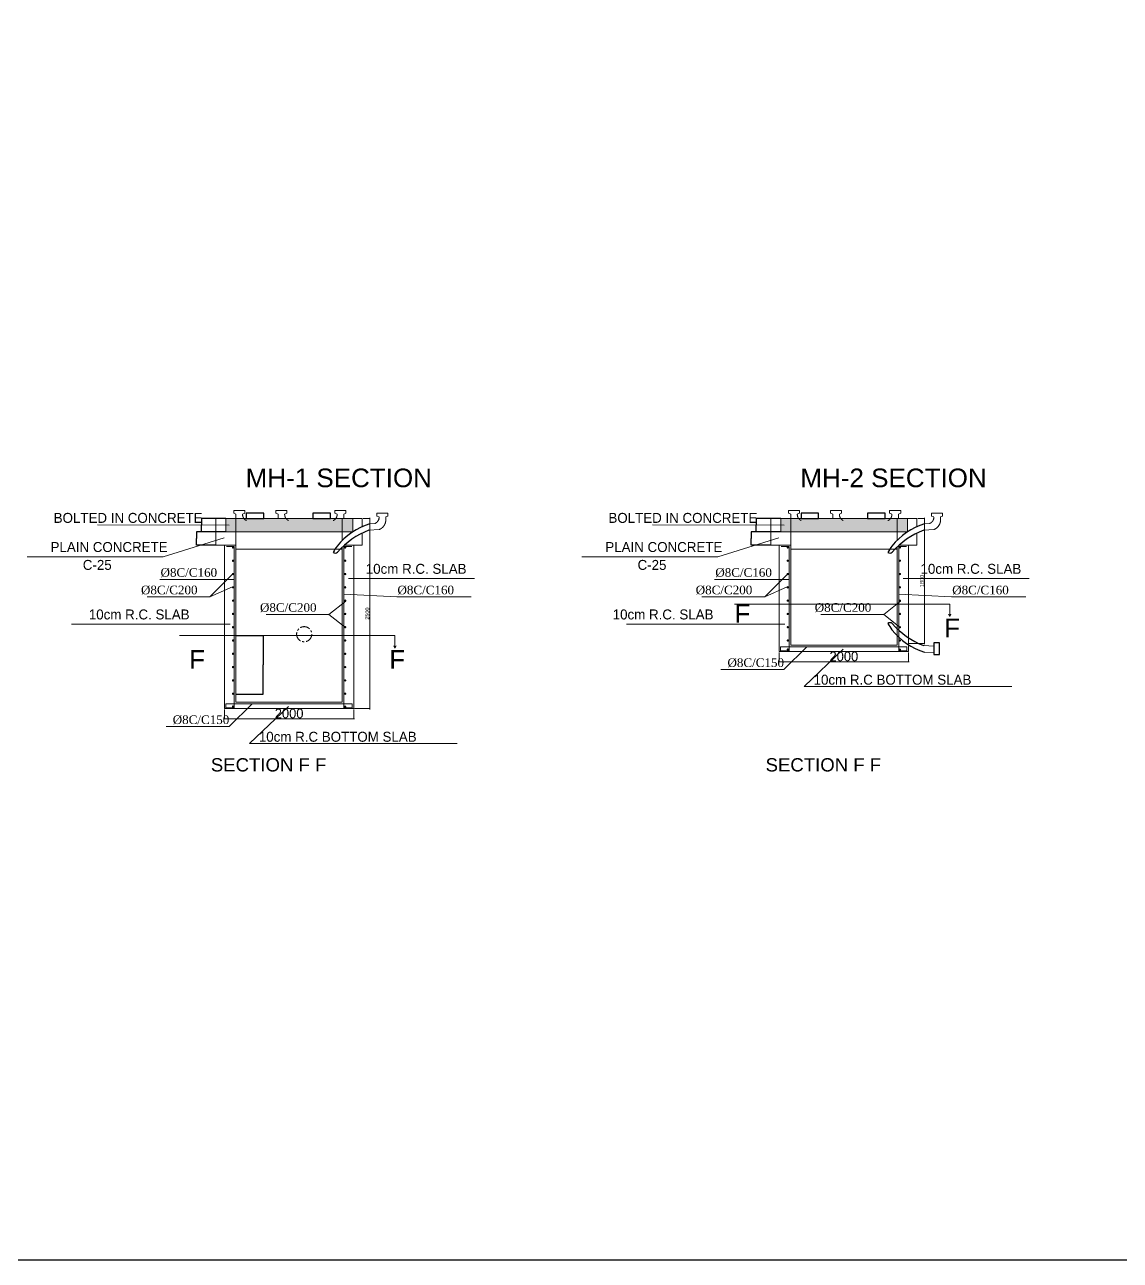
# Model space of a CAD drawing. Header units: millimetres. Extents: x -73920 to 111210, y -48963 to 87920.
# Drawn here: x 72261 to 86105, y -12330 to 3285 of the extents above; entities that cross this region are included whole.
import ezdxf

# ---------------------------------------------------------------- set-up
doc = ezdxf.new("R2010")
doc.units = ezdxf.units.MM
doc.header["$LTSCALE"] = 100
doc.header["$MEASUREMENT"] = 0
for name, pattern in [('CENTER', [2, 1.25, -0.25, 0.25, -0.25]), ('Dot & Dashed', [670.277762, 352.777767, -176.388884, 0, -141.111112]), ('DOT2', [0.125, 0, -0.125])]:
    doc.linetypes.add(name, pattern=pattern)
for name, color, linetype, lineweight in [('Bars', 7, 'Continuous', 15), ('Block', 3, 'Continuous', 15), ('dim', 106, 'Continuous', 18), ('Dim-Text', 4, 'Continuous', 15), ('HATCH', 8, 'Continuous', 9), ('SANITARY', 7, 'Continuous', 20)]:
    doc.layers.add(name, color=color, linetype=linetype, lineweight=lineweight)
doc.layers.add('water', color=150, linetype='DOT2')
doc.styles.add('ARIAL', font='')
doc.styles.add('MH text', font='arial.ttf', dxfattribs={"height": 15})
doc.styles.get('ARIAL').set_extended_font_data('Arial Black')
doc.dimstyles.new('50PEA1', dxfattribs={"dimscale": 0, "dimtxt": 12.5, "dimasz": 5, "dimexe": 5, "dimexo": 10, "dimgap": 5, "dimtad": 1, "dimdec": 8, "dimdsep": 46, "dimtxsty": 'Standard', "dimblk1": 'ARCHTICK', "dimblk2": 'ARCHTICK', "dimsah": 1, "dimcen": 2.5, "dimdle": 10, "dimclrd": 8, "dimclre": 8, "dimclrt": 7, "dimadec": 8, "dimazin": 0, "dimtfac": 1, "dimtdec": 8, "dimtix": 1, "dimtmove": 2, "dimatfit": 3, "dimldrblk": 'ARCHTICK', "dimfxl": 1, "dimtolj": 1, "dimtzin": 0, "dimlwd": 13, "dimlwe": 13, "dimarcsym": 0})
doc.dimstyles.new('DIM-50', dxfattribs={"dimscale": 0, "dimtxt": 0.098, "dimasz": 0.02, "dimexe": 0.02, "dimexo": 0, "dimgap": 0.02, "dimtad": 0, "dimdec": 0, "dimlfac": 1000, "dimzin": 0, "dimdsep": 46, "dimtxsty": 'ARIAL', "dimblk": 'DOT', "dimcen": 0.015, "dimclrd": 256, "dimclre": 256, "dimclrt": 1, "dimadec": 0, "dimazin": 0, "dimtfac": 1, "dimtdec": 0, "dimtix": 1, "dimtofl": 0, "dimtmove": 2, "dimatfit": 3, "dimldrblk": 'DOT', "dimfxl": 1, "dimtolj": 1, "dimtzin": 0, "dimarcsym": 0})

# ---------------------------------------------------------------- blocks, each defined once
blk = doc.blocks.new('_Dot')
at = {"color": 0, "linetype": 'ByBlock', "lineweight": -2}
blk.add_line((-0.5, 0), (-1, 0), dxfattribs=at)
at = {"color": 0, "linetype": 'ByBlock', "const_width": 0.5}
blk.add_lwpolyline([(-0.25, 0, 1), (0.25, 0, 1)], format="xyb", close=True, dxfattribs=at)
blk = doc.blocks.new('*D558')
at = {"layer": 'DEFPOINTS', "color": 0, "linetype": 'Continuous', "lineweight": 25, "ltscale": 0.025, "transparency": 16777216}
for p in [(74762, -3123), (74430, -3291), (74678, -3291)]:
    blk.add_point(p, dxfattribs=at)
at = {"layer": 'dim', "linetype": 'Continuous', "lineweight": -2, "ltscale": 0.025, "transparency": 16777216}
for p, q in [((74762, -3123), (74430, -3123)), ((74430, -3123), (74430, -3207)), ((74430, -3291), (74430, -3207)), ((74678, -3291), (74430, -3291))]:
    blk.add_line(p, q, dxfattribs=at)
at = {"layer": 'dim', "linetype": 'Continuous', "lineweight": -2, "ltscale": 0.025, "transparency": 16777216, "xscale": 0.02, "yscale": 0.02, "zscale": 0.02}
for p, rotation in [((74430, -3123), 90), ((74430, -3291), 270)]:
    blk.add_blockref('_Dot', p, dxfattribs=dict(at, rotation=rotation))
at = {"layer": 'dim', "color": 1, "linetype": 'Continuous', "ltscale": 0.025, "transparency": 16777216, "insert": (74430, -3207), "char_height": 0.098, "attachment_point": 5, "rotation": 90, "style": 'ARIAL'}
blk.add_mtext('\\A1;20', dxfattribs=at)
blk = doc.blocks.new('*D559')
at = {"layer": 'DEFPOINTS', "color": 0, "linetype": 'Continuous', "lineweight": 25, "ltscale": 0.025, "transparency": 16777216}
for p in [(74804, -2955), (74495, -3123), (74804, -3123)]:
    blk.add_point(p, dxfattribs=at)
at = {"layer": 'dim', "linetype": 'Continuous', "lineweight": -2, "ltscale": 0.025, "transparency": 16777216}
for p, q in [((74804, -2955), (74495, -2955)), ((74495, -2955), (74495, -3039)), ((74495, -3123), (74495, -3039)), ((74804, -3123), (74495, -3123))]:
    blk.add_line(p, q, dxfattribs=at)
at = {"layer": 'dim', "linetype": 'Continuous', "lineweight": -2, "ltscale": 0.025, "transparency": 16777216, "xscale": 0.02, "yscale": 0.02, "zscale": 0.02}
for p, rotation in [((74495, -2955), 90), ((74495, -3123), 270)]:
    blk.add_blockref('_Dot', p, dxfattribs=dict(at, rotation=rotation))
at = {"layer": 'dim', "color": 1, "linetype": 'Continuous', "ltscale": 0.025, "transparency": 16777216, "insert": (74495, -3039), "char_height": 0.098, "attachment_point": 5, "rotation": 90, "style": 'ARIAL'}
blk.add_mtext('\\A1;20', dxfattribs=at)
blk = doc.blocks.new('*D560')
at = {"layer": 'DEFPOINTS', "color": 0, "linetype": 'Continuous', "lineweight": 25, "ltscale": 0.025, "transparency": 16777216}
for p in [(74930, -4436), (75273, -4436), (74930, -5174)]:
    blk.add_point(p, dxfattribs=at)
at = {"layer": 'dim', "linetype": 'Continuous', "lineweight": -2, "ltscale": 0.025, "transparency": 16777216}
for p, q in [((74930, -4436), (75273, -4436)), ((75273, -4436), (75273, -4805)), ((75273, -5174), (75273, -4805)), ((74930, -5174), (75273, -5174))]:
    blk.add_line(p, q, dxfattribs=at)
at = {"layer": 'dim', "linetype": 'Continuous', "lineweight": -2, "ltscale": 0.025, "transparency": 16777216, "xscale": 0.02, "yscale": 0.02, "zscale": 0.02}
for p, rotation in [((75273, -4436), 90), ((75273, -5174), 270)]:
    blk.add_blockref('_Dot', p, dxfattribs=dict(at, rotation=rotation))
at = {"layer": 'dim', "color": 1, "linetype": 'Continuous', "ltscale": 0.025, "transparency": 16777216, "insert": (75273, -4805), "char_height": 0.098, "attachment_point": 5, "rotation": 90, "style": 'ARIAL'}
blk.add_mtext('\\A1;VAR.', dxfattribs=at)
blk = doc.blocks.new('_ArchTick')
at = {"color": 0, "const_width": 0.15}
blk.add_lwpolyline([(-0.5, -0.5), (0.5, 0.5)], dxfattribs=at)
blk = doc.blocks.new('*D577')
at = {"color": 8, "lineweight": 13, "transparency": 16777216}
for p, q in [((74785, -5368), (74785, -5491)), ((76419, -5368), (76419, -5491)), ((74775, -5486), (76429, -5486))]:
    blk.add_line(p, q, dxfattribs=at)
at = {"layer": 'DEFPOINTS', "color": 0, "lineweight": 25, "transparency": 16777216}
for p in [(74785, -5358), (76419, -5358), (76419, -5486)]:
    blk.add_point(p, dxfattribs=at)
at = {"color": 8, "lineweight": 13, "transparency": 16777216, "xscale": 5, "yscale": 5, "zscale": 5, "rotation": 180}
blk.add_blockref('_ArchTick', (74785, -5486), dxfattribs=at)
at = {"color": 8, "lineweight": 13, "transparency": 16777216, "xscale": 5, "yscale": 5, "zscale": 5}
blk.add_blockref('_ArchTick', (76419, -5486), dxfattribs=at)
at = {"color": 7, "transparency": 16777216, "insert": (75602, -5420), "char_height": 12.5, "attachment_point": 5}
blk.add_mtext('\\A1;{\\H9.76x;2000}', dxfattribs=at)
blk = doc.blocks.new('*D578')
at = {"color": 8, "lineweight": 13, "transparency": 16777216}
for p, q in [((76536, -2955), (76625, -2955)), ((76620, -2945), (76620, -5368)), ((76429, -5358), (76625, -5358))]:
    blk.add_line(p, q, dxfattribs=at)
at = {"layer": 'DEFPOINTS', "color": 0, "lineweight": 25, "transparency": 16777216}
for p in [(76526, -2955), (76419, -5358), (76620, -5358)]:
    blk.add_point(p, dxfattribs=at)
at = {"color": 8, "lineweight": 13, "transparency": 16777216, "xscale": 5, "yscale": 5, "zscale": 5}
for p, rotation in [((76620, -2955), 90), ((76620, -5358), 270)]:
    blk.add_blockref('_ArchTick', p, dxfattribs=dict(at, rotation=rotation))
at = {"color": 7, "transparency": 16777216, "insert": (76590, -4157), "char_height": 12.5, "attachment_point": 5, "rotation": 90}
blk.add_mtext('\\A1;{\\H4x;2500}', dxfattribs=at)
blk = doc.blocks.new('*D571')
at = {"layer": 'DEFPOINTS', "color": 0, "linetype": 'Continuous', "lineweight": 25, "ltscale": 0.025, "transparency": 16777216}
for p in [(81772, -3123), (81440, -3291), (81688, -3291)]:
    blk.add_point(p, dxfattribs=at)
at = {"layer": 'dim', "linetype": 'Continuous', "lineweight": -2, "ltscale": 0.025, "transparency": 16777216}
for p, q in [((81772, -3123), (81440, -3123)), ((81440, -3123), (81440, -3207)), ((81440, -3291), (81440, -3207)), ((81688, -3291), (81440, -3291))]:
    blk.add_line(p, q, dxfattribs=at)
at = {"layer": 'dim', "linetype": 'Continuous', "lineweight": -2, "ltscale": 0.025, "transparency": 16777216, "xscale": 0.02, "yscale": 0.02, "zscale": 0.02}
for p, rotation in [((81440, -3123), 90), ((81440, -3291), 270)]:
    blk.add_blockref('_Dot', p, dxfattribs=dict(at, rotation=rotation))
at = {"layer": 'dim', "color": 1, "linetype": 'Continuous', "ltscale": 0.025, "transparency": 16777216, "insert": (81440, -3207), "char_height": 0.098, "attachment_point": 5, "rotation": 90, "style": 'ARIAL'}
blk.add_mtext('\\A1;20', dxfattribs=at)
blk = doc.blocks.new('*D572')
at = {"layer": 'DEFPOINTS', "color": 0, "linetype": 'Continuous', "lineweight": 25, "ltscale": 0.025, "transparency": 16777216}
for p in [(81814, -2955), (81506, -3123), (81814, -3123)]:
    blk.add_point(p, dxfattribs=at)
at = {"layer": 'dim', "linetype": 'Continuous', "lineweight": -2, "ltscale": 0.025, "transparency": 16777216}
for p, q in [((81814, -2955), (81505, -2955)), ((81506, -2955), (81506, -3039)), ((81506, -3123), (81506, -3039)), ((81814, -3123), (81505, -3123))]:
    blk.add_line(p, q, dxfattribs=at)
at = {"layer": 'dim', "linetype": 'Continuous', "lineweight": -2, "ltscale": 0.025, "transparency": 16777216, "xscale": 0.02, "yscale": 0.02, "zscale": 0.02}
for p, rotation in [((81506, -2955), 90), ((81506, -3123), 270)]:
    blk.add_blockref('_Dot', p, dxfattribs=dict(at, rotation=rotation))
at = {"layer": 'dim', "color": 1, "linetype": 'Continuous', "ltscale": 0.025, "transparency": 16777216, "insert": (81506, -3039), "char_height": 0.098, "attachment_point": 5, "rotation": 90, "style": 'ARIAL'}
blk.add_mtext('\\A1;20', dxfattribs=at)
blk = doc.blocks.new('*D600')
at = {"color": 8, "lineweight": 13, "transparency": 16777216}
for p, q in [((81795, -4647), (81795, -4770)), ((83429, -4647), (83429, -4770)), ((81785, -4765), (83439, -4765))]:
    blk.add_line(p, q, dxfattribs=at)
at = {"layer": 'DEFPOINTS', "color": 0, "lineweight": 25, "transparency": 16777216}
for p in [(81795, -4637), (83429, -4637), (83429, -4765)]:
    blk.add_point(p, dxfattribs=at)
at = {"color": 8, "lineweight": 13, "transparency": 16777216, "xscale": 5, "yscale": 5, "zscale": 5, "rotation": 180}
blk.add_blockref('_ArchTick', (81795, -4765), dxfattribs=at)
at = {"color": 8, "lineweight": 13, "transparency": 16777216, "xscale": 5, "yscale": 5, "zscale": 5}
blk.add_blockref('_ArchTick', (83429, -4765), dxfattribs=at)
at = {"color": 7, "transparency": 16777216, "insert": (82612, -4699), "char_height": 12.5, "attachment_point": 5}
blk.add_mtext('\\A1;{\\H9.76x;2000}', dxfattribs=at)
blk = doc.blocks.new('*D601')
at = {"color": 8, "lineweight": 13, "transparency": 16777216}
for p, q in [((83546, -2955), (83635, -2955)), ((83630, -2945), (83630, -4545)), ((83439, -4535), (83635, -4535))]:
    blk.add_line(p, q, dxfattribs=at)
at = {"layer": 'DEFPOINTS', "color": 0, "lineweight": 25, "transparency": 16777216}
for p in [(83536, -2955), (83429, -4535), (83630, -4535)]:
    blk.add_point(p, dxfattribs=at)
at = {"color": 8, "lineweight": 13, "transparency": 16777216, "xscale": 5, "yscale": 5, "zscale": 5}
for p, rotation in [((83630, -2955), 90), ((83630, -4535), 270)]:
    blk.add_blockref('_ArchTick', p, dxfattribs=dict(at, rotation=rotation))
at = {"color": 7, "transparency": 16777216, "insert": (83600, -3745), "char_height": 12.5, "attachment_point": 5, "rotation": 90}
blk.add_mtext('\\A1;{\\H4x;1800}', dxfattribs=at)

msp = doc.modelspace()

# ---------------------------------------------------------------- hatches: boundary and pattern name
at = {"layer": 'Bars'}
for points in [[(74908.40746049, -3321.25045131, 1), (74878.1674605, -3321.25045131, 1)], [(76295.07340067, -3321.25045131, -1), (76325.31340069, -3321.25045131, -1)], [(81918.55725581, -3321.25045131, 1), (81888.31725582, -3321.25045131, 1)], [(83305.22319598, -3321.25045131, -1), (83335.46319601, -3321.25045131, -1)], [(74908.40746049, -3489.25045131, 1), (74878.1674605, -3489.25045131, 1)], [(76295.07340067, -3489.25045131, -1), (76325.31340069, -3489.25045131, -1)], [(81918.55725581, -3489.25045131, 1), (81888.31725582, -3489.25045131, 1)], [(83305.22319598, -3489.25045131, -1), (83335.46319601, -3489.25045131, -1)], [(74908.40746049, -3657.25045131, 1), (74878.1674605, -3657.25045131, 1)], [(76295.07340067, -3657.25045131, -1), (76325.31340069, -3657.25045131, -1)], [(81918.55725581, -3657.25045131, 1), (81888.31725582, -3657.25045131, 1)], [(83305.22319598, -3657.25045131, -1), (83335.46319601, -3657.25045131, -1)], [(74908.40746049, -3825.25045131, 1), (74878.1674605, -3825.25045131, 1)], [(76295.07340067, -3825.25045131, -1), (76325.31340069, -3825.25045131, -1)], [(81918.55725581, -3825.25045131, 1), (81888.31725582, -3825.25045131, 1)], [(83305.22319598, -3825.25045131, -1), (83335.46319601, -3825.25045131, -1)], [(74908.40746049, -3993.25045131, 1), (74878.1674605, -3993.25045131, 1)], [(76295.07340067, -3993.25045131, -1), (76325.31340069, -3993.25045131, -1)], [(81918.55725581, -3993.25045131, 1), (81888.31725582, -3993.25045131, 1)], [(83305.22319598, -3993.25045131, -1), (83335.46319601, -3993.25045131, -1)], [(74908.40746049, -4161.25045131, 1), (74878.1674605, -4161.25045131, 1)], [(76295.07340067, -4161.25045131, -1), (76325.31340069, -4161.25045131, -1)], [(81918.55725581, -4161.25045131, 1), (81888.31725582, -4161.25045131, 1)], [(83305.22319598, -4161.25045131, -1), (83335.46319601, -4161.25045131, -1)], [(74908.40746049, -4329.25045131, 1), (74878.1674605, -4329.25045131, 1)], [(76295.07340067, -4329.25045131, -1), (76325.31340069, -4329.25045131, -1)], [(81918.55725581, -4329.25045131, 1), (81888.31725582, -4329.25045131, 1)], [(83305.22319598, -4329.25045131, -1), (83335.46319601, -4329.25045131, -1)], [(74908.40746049, -4497.25045131, 1), (74878.1674605, -4497.25045131, 1)], [(76295.07340067, -4497.25045131, -1), (76325.31340069, -4497.25045131, -1)], [(81918.55725581, -4497.25045131, 1), (81888.31725582, -4497.25045131, 1)], [(83305.22319598, -4497.25045131, -1), (83335.46319601, -4497.25045131, -1)], [(74908.40746049, -4665.25045131, 1), (74878.1674605, -4665.25045131, 1)], [(76295.07340067, -4665.25045131, -1), (76325.31340069, -4665.25045131, -1)], [(81918.55725581, -4610.90411065, 1), (81888.31725582, -4610.90411065, 1)], [(83305.22319598, -4612.83519881, -1), (83335.46319601, -4612.83519881, -1)], [(74908.40746049, -4833.25045131, 1), (74878.1674605, -4833.25045131, 1)], [(76295.07340067, -4833.25045131, -1), (76325.31340069, -4833.25045131, -1)], [(74908.40746049, -5001.75732222, 1), (74878.1674605, -5001.75732222, 1)], [(76295.07340067, -5001.75732222, -1), (76325.31340069, -5001.75732222, -1)], [(74908.40746049, -5169.75732222, 1), (74878.1674605, -5169.75732222, 1)], [(76295.07340067, -5169.75732222, -1), (76325.31340069, -5169.75732222, -1)], [(74908.40746049, -5331.90411065, 1), (74878.1674605, -5331.90411065, 1)], [(76295.07340067, -5333.83519881, -1), (76325.31340069, -5333.83519881, -1)]]:
    msp.add_hatch(color=256, dxfattribs=at).paths.add_polyline_path(points)
at = {"layer": 'SANITARY'}
for points in [[(76407.27250089, -2955.34955325), (74803.74043058, -2955.34955325), (74803.74043058, -3123.29398223), (76389.18263704, -3123.34955324), (76389.18263704, -3123.35010141), (76407.27250089, -3123.35018731)], [(83417.42229621, -2955.34955325), (81813.8902259, -2955.34955325), (81813.8902259, -3123.29398223), (83399.33243236, -3123.34955324), (83399.33243236, -3123.35010141), (83417.42229621, -3123.35018731)]]:
    msp.add_hatch(color=256, dxfattribs=at).paths.add_polyline_path(points)
at = {"layer": 'SANITARY', "linetype": 'Dot & Dashed'}
h = msp.add_hatch(dxfattribs=at)
h.set_pattern_fill('SWAMP', color=256, scale=840, style=0)
h.set_pattern_definition([(0, (-1212196.7, 308874.6), (420, 727.46134), [105, -735]), (90, (-1212144.2, 308874.6), (-420, 727.46134), [52.5, -1402.4227]), (90, (-1212131.07, 308874.6), (-420, 727.46134), [42, -1412.9227]), (90, (-1212157.3, 308874.6), (-420, 727.46134), [42, -1412.9227]), (60, (-1212117.94, 308874.6), (-420, 727.46134), [33.6, -806.4]), (120, (-1212170.44, 308874.6), (-840, 3e-07), [33.6, -806.4])])
h.paths.add_polyline_path([(74784.51778022, -5183.57011195), (74929.74043058, -5174.37914262), (74929.74043058, -3291.34955325), (74784.51778022, -3291.34955325)])
h = msp.add_hatch(dxfattribs=at)
h.set_pattern_fill('SWAMP', color=256, scale=840, style=0)
h.set_pattern_definition([(0, (-1205186.54, 308874.6), (420, 727.46134), [105, -735]), (90, (-1205134.04, 308874.6), (-420, 727.46134), [52.5, -1402.4227]), (90, (-1205120.9, 308874.6), (-420, 727.46134), [42, -1412.9227]), (90, (-1205147.17, 308874.6), (-420, 727.46134), [42, -1412.9227]), (60, (-1205107.8, 308874.6), (-420, 727.46134), [33.6, -806.4]), (120, (-1205160.3, 308874.6), (-840, 3e-07), [33.6, -806.4])])
h.paths.add_polyline_path([(81794.66757554, -5183.57011195), (81939.8902259, -5174.37914262), (81939.8902259, -3291.34955325), (81794.66757554, -3291.34955325)])

# ---------------------------------------------------------------- linework, layer by layer
at = {"color": 3}
for points in [[(75060.83769159, -2955.34955325), (75283.08769159, -2955.34955325), (75283.08769159, -2887.72044117), (75060.83769159, -2887.72044117)], [(75900.83769159, -2955.34955325), (76123.08769159, -2955.34955325), (76123.08769159, -2887.72044117), (75900.83769159, -2887.72044117)], [(82070.98748691, -2955.34955325), (82293.23748691, -2955.34955325), (82293.23748691, -2887.72044117), (82070.98748691, -2887.72044117)], [(82910.98748691, -2955.34955325), (83133.23748691, -2955.34955325), (83133.23748691, -2887.72044117), (82910.98748691, -2887.72044117)]]:
    msp.add_lwpolyline(points, close=True, dxfattribs=at)
for centre, radius, start, end in [((76871.72497117, -3829.25403172), 845.62392151, 107.19264020355, 141.61934914271), ((76967.96667894, -4039.45785424), 1001.24899863, 110.86279573452, 138.8795960321), ((83881.87476648, -3829.25403172), 845.62392151, 107.19264020355, 141.6193491427), ((83978.11647426, -4039.45785424), 1001.24899863, 110.86279573452, 138.8795960321), ((76183.57473499, -3348.2852242), 44.46475477, 235.026567925, 312.6432013829), ((76571.81796255, -3589.30311199), 461.54827083, 141.8541075021, 153.6883776272), ((83581.96775787, -3589.30311199), 461.54827083, 141.8541075021, 153.6883776273), ((83193.7245303, -3348.2852242), 44.46475477, 235.026567925, 312.6432013829)]:
    msp.add_arc(centre, radius, start, end, dxfattribs=at)
for centre, radius, start, end in [((83193.7245303, -4316.81742629), 44.46475477, 47.3567986171, 124.973432075), ((83581.96775787, -4075.7995385), 461.54827083, 206.3116223728, 218.1458924979), ((83881.87476648, -3835.84861877), 845.62392151, 218.38065085728, 252.80735979645), ((83978.11647426, -3625.64479624), 1001.24899863, 221.12040396792, 249.13720426548)]:
    msp.add_arc(centre, radius, start, end)
at = {"layer": 'Bars'}
for p, q in [((74908.74043058, -3307.83799278), (74810.91337537, -3307.83799278)), ((74908.74043058, -5347.97320314), (74908.74043058, -3307.83799278)), ((76294.74043058, -5349.90429129), (76294.74043058, -3307.83799278)), ((76294.74043058, -3307.83799278), (76392.56748579, -3307.83799278)), ((81918.8902259, -3307.83799278), (81821.06317069, -3307.83799278)), ((81918.8902259, -4626.97320314), (81918.8902259, -3307.83799278)), ((83304.8902259, -4628.90429129), (83304.8902259, -3307.83799278)), ((83304.8902259, -3307.83799278), (83402.7172811, -3307.83799278)), ((83408.11287629, -4575.24508656), (81810.65505296, -4575.24508656)), ((81810.65505296, -4575.24508656), (81810.65505296, -4632.05311906)), ((81918.8902259, -4626.97320314), (81821.06317069, -4626.97320314)), ((83304.8902259, -4628.90429129), (83402.7172811, -4628.90429129)), ((83408.11287629, -4575.24508656), (83408.11287629, -4632.05311906)), ((76397.96308098, -5296.24508656), (74800.50525764, -5296.24508656)), ((74800.50525764, -5296.24508656), (74800.50525764, -5353.05311906)), ((76397.96308098, -5296.24508656), (76397.96308098, -5353.05311906)), ((74908.74043058, -5347.97320314), (74810.91337537, -5347.97320314)), ((76294.74043058, -5349.90429129), (76392.56748579, -5349.90429129))]:
    msp.add_line(p, q, dxfattribs=at)
at = {"layer": 'Block'}
for p, q in [((74929.74043058, -3344.02524093), (76273.74043058, -3344.02524093)), ((81939.8902259, -3344.02524093), (83283.8902259, -3344.02524093)), ((77902.29407241, -3946.08475404), (76961.44873337, -3946.08475404)), ((84912.44386773, -3946.08475404), (83971.59852868, -3946.08475404))]:
    msp.add_line(p, q, dxfattribs=at)
at = {"layer": 'HATCH'}
for p, q in [((74845.74043058, -3039.34955324), (73182.63772129, -3037.14906958)), ((81855.8902259, -3039.34955324), (80192.78751661, -3037.14906958)), ((74009.13235153, -3440.7348303), (74780.09879098, -3199.44479517)), ((81019.28214685, -3440.7348303), (81790.2485863, -3199.44479517)), ((72292.40276191, -3440.7348303), (74009.13235153, -3440.7348303)), ((79302.55255722, -3440.7348303), (81019.28214685, -3440.7348303)), ((74908.74043058, -3724.53983302), (73967.8950915, -3724.53983302)), ((74601.5143878, -3945.42552013), (74892.63018174, -3656.53222557)), ((76352.90776215, -3713.52424012), (77943.44348025, -3713.52424012)), ((81918.8902259, -3724.53983302), (80978.04488681, -3724.53983302)), ((81611.66418312, -3945.42552013), (81902.77997706, -3656.53222557)), ((83363.05755746, -3713.52424012), (84953.59327557, -3713.52424012)), ((74886.94034363, -3820.57752623), (74601.5143878, -3945.42552013)), ((81897.09013895, -3820.57752623), (81611.66418312, -3945.42552013)), ((74601.5143878, -3945.42552013), (73807.57681829, -3945.42552013)), ((76105.30647635, -4166.97044117), (76316.68953423, -4001.42429035)), ((76961.44873337, -3946.08475404), (76294.74043058, -3910.81831164)), ((81611.66418312, -3945.42552013), (80817.7266136, -3945.42552013)), ((81228.95727164, -4038.11351675), (83949.47466333, -4038.11351675)), ((83115.45627167, -4166.97044117), (83326.83932955, -4001.42429035)), ((83971.59852868, -3946.08475404), (83304.8902259, -3910.81831164)), ((83949.47466333, -4038.11351675), (83949.47466333, -4195.22558021)), ((76105.30647635, -4166.97044117), (75311.36890684, -4166.97044117)), ((76105.30647635, -4166.97044117), (76312.9396112, -4333.99000976)), ((83115.45627167, -4166.97044117), (82321.51870215, -4166.97044117)), ((83115.45627167, -4166.97044117), (83323.08940651, -4333.99000976)), ((83949.47466333, -4195.22558021), (83934.89471836, -4165.95419306)), ((83949.47466333, -4195.22558021), (83964.05460831, -4165.95419306)), ((72853.2291206, -4290.03014536), (74857.2327927, -4290.03014536)), ((79863.37891592, -4290.03014536), (81867.38258802, -4290.03014536)), ((74218.80747633, -4435.5512913), (76939.32486802, -4435.5512913)), ((76939.32486802, -4435.5512913), (76939.32486802, -4592.66335476)), ((76939.32486802, -4592.66335476), (76924.74492304, -4563.39196761)), ((76939.32486802, -4592.66335476), (76953.904813, -4563.39196761)), ((81853.03929246, -4864.13838112), (82144.15508639, -4575.24508656)), ((82602.88636862, -4608.81910382), (82111.45329325, -5078.41557204)), ((81853.03929246, -4864.13838112), (81059.10172294, -4864.13838112)), ((82111.45329325, -5078.41557204), (84734.91024022, -5078.41557204)), ((74842.88949714, -5585.13838112), (75134.00529108, -5296.24508656)), ((75592.73657331, -5329.81910382), (75101.30349793, -5799.41557204)), ((74842.88949714, -5585.13838112), (74048.95192762, -5585.13838112)), ((75101.30349793, -5799.41557204), (77724.76044491, -5799.41557204))]:
    msp.add_line(p, q, dxfattribs=at)
at = {"layer": 'SANITARY'}
for p, q in [((74677.74043058, -2955.34955325), (76525.74043058, -2955.34955325)), ((74677.74043058, -3291.34955325), (74677.74043058, -2955.34955325)), ((74803.74043058, -2955.34955325), (74803.74043058, -3123.34955324)), ((76407.27250089, -3123.35018731), (76407.27250089, -2955.35018731)), ((76525.74043058, -3057.64887732), (76525.74043058, -2955.34955325)), ((81687.8902259, -2955.34955325), (83535.8902259, -2955.34955325)), ((81687.8902259, -3291.34955325), (81687.8902259, -2955.34955325)), ((81813.8902259, -2955.34955325), (81813.8902259, -3123.34955324)), ((83417.42229621, -3123.35018731), (83417.42229621, -2955.35018731)), ((83535.8902259, -3057.64887732), (83535.8902259, -2955.34955325)), ((74803.74043058, -3123.29398223), (76389.18263704, -3123.34955324)), ((74845.74043058, -3123.34955324), (74929.74043058, -3123.34955324)), ((76273.74043058, -3123.34955324), (76389.18263704, -3123.34777016)), ((76407.27250089, -3123.35018731), (76273.74043058, -3123.34955324)), ((76525.74043058, -3291.34955325), (76525.74043058, -3141.16196617)), ((81813.8902259, -3123.29398223), (83399.33243236, -3123.34955324)), ((81855.8902259, -3123.34955324), (81939.8902259, -3123.34955324)), ((83283.8902259, -3123.34955324), (83399.33243236, -3123.34777016)), ((83417.42229621, -3123.35018731), (83283.8902259, -3123.34955324)), ((83535.8902259, -3291.34955325), (83535.8902259, -3141.16196617)), ((74677.74043058, -3291.34955325), (74929.74043058, -3291.34955325)), ((76525.74043058, -3291.34955325), (76302.50929695, -3291.34955325)), ((81687.8902259, -3291.34955325), (81939.8902259, -3291.34955325)), ((83535.8902259, -3291.34955325), (83312.65909227, -3291.34955325))]:
    msp.add_line(p, q, dxfattribs=at)
at = {"layer": 'SANITARY', "linetype": 'Dot & Dashed'}
for p, q in [((74902.81857543, -2852.80177975), (74902.81857543, -2889.24479452)), ((75042.28124838, -2852.80177975), (74902.81857543, -2852.80177975)), ((74902.81857543, -2889.24479452), (74929.74043058, -2900.77875775)), ((74929.74043058, -2900.77875775), (74929.74043058, -2955.72414385)), ((74929.74043058, -5275.24508656), (74929.74043058, -2955.34955325)), ((74929.74043058, -2955.72414385), (74929.74043058, -5174.37914262)), ((75042.28124838, -2889.24479452), (75013.75099894, -2900.77875775)), ((75013.75099894, -2900.77875775), (75013.75099894, -2905.32414386)), ((75042.28124838, -2852.80177975), (75042.28124838, -2889.24479452)), ((75434.66583645, -2852.42718914), (75434.66583645, -2888.87020391)), ((75574.12850939, -2852.42718914), (75434.66583645, -2852.42718914)), ((75434.66583645, -2888.87020391), (75461.58769159, -2900.40416714)), ((75461.58769159, -2900.40416714), (75461.58769159, -2955.34955325)), ((75574.12850939, -2888.87020391), (75545.59825995, -2900.40416714)), ((75545.59825995, -2900.40416714), (75545.59825995, -2904.94955326)), ((75574.12850939, -2852.42718914), (75574.12850939, -2888.87020391)), ((76180.29687379, -2852.42718914), (76180.29687379, -2888.87020391)), ((76180.29687379, -2852.42718914), (76319.75954674, -2852.42718914)), ((76180.29687379, -2888.87020391), (76208.82712324, -2900.40416714)), ((76208.82712324, -2900.40416714), (76208.82712324, -2904.94955326)), ((76273.74043058, -3231.34575627), (76273.74043058, -2955.34955325)), ((76273.74043058, -2955.72414385), (76273.74043058, -3231.34575627)), ((76319.75954674, -2888.87020391), (76292.83769159, -2900.40416714)), ((76292.83769159, -2900.40416714), (76292.83769159, -2955.34955325)), ((76319.75954674, -2852.42718914), (76319.75954674, -2888.87020391)), ((76709.95615618, -2888.04807705), (76709.95615618, -2924.49109182)), ((76709.95615618, -2888.04807705), (76849.41882913, -2888.04807705)), ((76709.95615618, -2924.49109182), (76738.48640563, -2936.02505505)), ((76738.48640563, -2957.71997651), (76738.48640563, -2962.26536262)), ((76849.41882913, -2924.49109182), (76822.49697399, -2936.02505505)), ((76822.49697399, -2936.02505505), (76822.49697399, -2990.97044116)), ((76849.41882913, -2888.04807705), (76849.41882913, -2924.49109182)), ((81912.96837075, -2852.80177975), (81912.96837075, -2889.24479452)), ((82052.4310437, -2852.80177975), (81912.96837075, -2852.80177975)), ((81912.96837075, -2889.24479452), (81939.8902259, -2900.77875775)), ((81939.8902259, -2900.77875775), (81939.8902259, -2955.72414385)), ((81939.8902259, -4535.16132236), (81939.8902259, -2955.34955325)), ((82052.4310437, -2889.24479452), (82023.90079425, -2900.77875775)), ((82023.90079425, -2900.77875775), (82023.90079425, -2905.32414386)), ((82052.4310437, -2852.80177975), (82052.4310437, -2889.24479452)), ((82444.81563176, -2852.42718914), (82444.81563176, -2888.87020391)), ((82584.27830471, -2852.42718914), (82444.81563176, -2852.42718914)), ((82444.81563176, -2888.87020391), (82471.73748691, -2900.40416714)), ((82471.73748691, -2900.40416714), (82471.73748691, -2955.34955325)), ((82584.27830471, -2888.87020391), (82555.74805527, -2900.40416714)), ((82555.74805527, -2900.40416714), (82555.74805527, -2904.94955326)), ((82584.27830471, -2852.42718914), (82584.27830471, -2888.87020391)), ((83190.44666911, -2852.42718914), (83190.44666911, -2888.87020391)), ((83190.44666911, -2852.42718914), (83329.90934206, -2852.42718914)), ((83190.44666911, -2888.87020391), (83218.97691855, -2900.40416714)), ((83218.97691855, -2900.40416714), (83218.97691855, -2904.94955326)), ((83283.8902259, -3231.34575627), (83283.8902259, -2955.34955325)), ((83283.8902259, -2955.72414385), (83283.8902259, -3231.34575627)), ((83329.90934206, -2888.87020391), (83302.98748691, -2900.40416714)), ((83302.98748691, -2900.40416714), (83302.98748691, -2955.34955325)), ((83329.90934206, -2852.42718914), (83329.90934206, -2888.87020391)), ((83720.1059515, -2888.04807705), (83720.1059515, -2924.49109182)), ((83720.1059515, -2888.04807705), (83859.56862445, -2888.04807705)), ((83720.1059515, -2924.49109182), (83748.63620095, -2936.02505505)), ((83748.63620095, -2957.71997651), (83748.63620095, -2962.26536262)), ((83859.56862445, -2924.49109182), (83832.6467693, -2936.02505505)), ((83832.6467693, -2936.02505505), (83832.6467693, -2990.97044116)), ((83859.56862445, -2888.04807705), (83859.56862445, -2924.49109182)), ((76525.74043058, -3027.49333996), (76520.58518262, -3027.81960949)), ((76738.49697402, -3095.81041037), (76611.39056074, -3103.85482454)), ((76688.97847466, -3017.16219773), (76621.77093721, -3021.41568308)), ((83535.8902259, -3027.49333996), (83530.73497793, -3027.81960949)), ((83748.64676934, -3095.81041037), (83621.54035606, -3103.85482454)), ((83699.12826997, -3017.16219773), (83631.92073252, -3021.41568308)), ((74784.51778022, -5357.74955325), (74784.51778022, -3291.34955325)), ((76273.74043058, -3317.96670853), (76273.74043058, -5089.31897642)), ((76273.74043058, -5275.24508656), (76273.74043058, -3317.96670853)), ((76418.96308098, -5357.74955325), (76418.96308098, -3291.34955325)), ((81794.66757554, -4544.35229169), (81794.66757554, -3291.34955325)), ((83283.8902259, -4514.11351675), (83283.8902259, -3317.96670853)), ((83429.11287629, -4535.11351675), (83429.11287629, -3291.34955325)), ((83283.8902259, -4554.24508656), (83283.8902259, -4450.10115617)), ((83283.8902259, -4450.10115617), (83283.8902259, -4554.24508656)), ((83429.11287629, -4636.74955325), (83429.11287629, -4440.91018684)), ((81794.66757554, -4636.74955325), (81794.66757554, -4544.35229169)), ((83429.11287629, -4636.74955325), (81794.66757554, -4636.74955325)), ((81939.8902259, -4554.24508656), (81939.8902259, -4535.16132236)), ((81939.8902259, -4535.16132236), (81939.8902259, -4554.24508656)), ((83283.8902259, -4554.24508656), (81939.8902259, -4554.24508656)), ((83748.64676934, -4569.29224011), (83621.54035606, -4561.24782595)), ((83749.36287629, -4647.46152023), (83631.92073252, -4643.68696741)), ((74784.51778022, -5357.74955325), (74784.51778022, -5265.35229169)), ((74929.74043058, -5275.24508656), (74929.74043058, -5256.16132236)), ((74929.74043058, -5256.16132236), (74929.74043058, -5275.24508656)), ((76273.74043058, -5275.24508656), (74929.74043058, -5275.24508656)), ((76273.74043058, -5275.24508656), (76273.74043058, -5171.10115617)), ((76273.74043058, -5171.10115617), (76273.74043058, -5275.24508656)), ((76418.96308098, -5357.74955325), (76418.96308098, -5161.91018684)), ((76418.96308098, -5357.74955325), (74784.51778022, -5357.74955325))]:
    msp.add_line(p, q, dxfattribs=at)
at = {"layer": 'SANITARY', "linetype": 'CENTER'}
msp.add_circle((75792.39721582, -4417.77424102), 95.57455381, dxfattribs=at)
at = {"layer": 'SANITARY', "linetype": 'Dot & Dashed'}
for centre, radius, start, end in [((75097.75099894, -2905.32414386), 84, 180, 245.7562200135), ((75629.59825995, -2904.94955326), 84, 180, 245.7562200135), ((76124.82712324, -2904.94955326), 84, 294.2437799865, 0), ((76654.48640563, -2940.57044116), 84, 294.2437799865, 0), ((82107.90079425, -2905.32414386), 84, 180, 245.7562200135), ((82639.74805527, -2904.94955326), 84, 180, 245.7562200135), ((83134.97691855, -2904.94955326), 84, 294.2437799865, 0), ((83664.63620095, -2940.57044116), 84, 294.2437799865, 0), ((76690, -2970.8823368), 134.01111914, 291.2161706938, 351.3789387665), ((83700.14979532, -2970.8823368), 134.01111914, 291.2161706938, 351.3789387665)]:
    msp.add_arc(centre, radius, start, end, dxfattribs=at)
at = {"layer": 'water', "color": 0, "linetype": 'ByBlock', "lineweight": 25}
for points in [[(52280, 58780), (111210, 58780), (111210, -12330), (52280, -12330)], [(83819.36287629, -4528.11351675), (83749.36287629, -4528.11351675), (83749.36287629, -4675.11351675), (83819.36287629, -4675.11351675)]]:
    msp.add_lwpolyline(points, close=True, dxfattribs=at)

# ---------------------------------------------------------------- texts
at = {"layer": 'Dim-Text'}
for s, p in [('BOLTED IN CONCRETE', (72626.9826616, -3010.82246572)), ('BOLTED IN CONCRETE', (79637.13245692, -3010.82246572)), ('PLAIN CONCRETE', (72587.57774314, -3378.97827448)), ('PLAIN CONCRETE', (79597.72753845, -3378.97827448)), ('C-25', (72994.83810885, -3604.9746458)), ('10cm R.C. SLAB', (76570.51836905, -3654.57472452)), ('C-25', (80004.98790417, -3604.9746458)), ('10cm R.C. SLAB', (83580.66816436, -3654.57472452)), ('10cm R.C. SLAB', (73070.8397275, -4231.08062976)), ('10cm R.C. SLAB', (79690.98952282, -4231.08062976)), ('10cm R.C BOTTOM SLAB', (82229.39768601, -5055.76661188)), ('10cm R.C BOTTOM SLAB', (75219.24789069, -5776.76661188))]:
    msp.add_text(s, height=126, dxfattribs=at).set_placement(p)
at = {"layer": 'Dim-Text', "attachment_point": 1, "style": 'MH text'}
for s, insert, char_height, width in [('MH-1 SECTION ', (75052.20597936, -2324.4369179), 235.2, 214623.864), ('MH-2 SECTION ', (82062.35577467, -2324.4369179), 235.2, 214623.864), ('{\\fTimes New Roman|b0|i0|c0|p18;%%C8C/C160 }', (73977.50913685, -3583.23115942), 109.2, 13706.848287823), ('{\\fTimes New Roman|b0|i0|c0|p18;%%C8C/C160 }', (80987.65893217, -3583.23115942), 109.2, 13706.848287823), ('{\\fTimes New Roman|b0|i0|c0|p18;%%C8C/C200 }', (73729.83605048, -3804.11684655), 109.2, 13706.848287823), ('{\\fTimes New Roman|b0|i0|c0|p18;%%C8C/C160 }', (76971.06277868, -3804.77608047), 109.2, 13706.848287823), ('{\\fTimes New Roman|b0|i0|c0|p18;%%C8C/C200 }', (80739.9858458, -3804.11684655), 109.2, 13706.848287823), ('{\\fTimes New Roman|b0|i0|c0|p18;%%C8C/C160 }', (83981.212574, -3804.77608047), 109.2, 13706.848287823), ('{\\fTimes New Roman|b0|i0|c0|p18;%%C8C/C200 }', (75233.62813903, -4025.66176758), 109.2, 13706.848287823), ('F', (81228.95727164, -4038.11351675), 235.2, 214623.8833199999), ('{\\fTimes New Roman|b0|i0|c0|p18;%%C8C/C200 }', (82243.77793434, -4025.66176758), 109.2, 13706.848287823), ('F', (83877.94610758, -4221.72903332), 235.2, 214623.8833199999), ('F', (74340, -4619.16680787), 235.2, 214623.8833199999), ('F', (76867.79631226, -4619.16680787), 235.2, 214623.8833199999), ('{\\fTimes New Roman|b0|i0|c0|p18;%%C8C/C150 }', (81141.13441165, -4722.82970754), 109.2, 13706.848287823), ('{\\fTimes New Roman|b0|i0|c0|p18;%%C8C/C150 }', (74130.98461634, -5443.82970754), 109.2, 13706.848287823), ('SECTION F F', (74612.62457068, -5984.45341449), 168, 214623.8833199999), ('SECTION F F', (81622.774366, -5984.45341449), 168, 214623.8833199999)]:
    msp.add_mtext(s, dxfattribs=dict(at, insert=insert, char_height=char_height, width=width))

# ---------------------------------------------------------------- dimensions: what is measured, and where the dimension line sits
at = {"color": 3}
for base, p1, p2, text, picture, middle in [((76620.08769159, -5357.74955325), (76525.74043058, -2955.34955325), (76418.96308098, -5357.74955325), '{\\H4x;2500}', '*D578', (76590.08769159, -4156.54955325)), ((83630.23748691, -4535.11351675), (83535.8902259, -2955.34955325), (83429.11287629, -4535.11351675), '{\\H4x;1800}', '*D601', (83600.23748691, -3745.231535))]:
    dim = msp.add_linear_dim(base=base, p1=p1, p2=p2, angle=90, text=text, dimstyle='50PEA1', override={"dimscale": 1}, dxfattribs=at)
    dim.commit()
    dim.dimension.update_dxf_attribs({"geometry": picture, "text_midpoint": middle})
for base, p1, p2, picture, middle in [((83429.11287629, -4765.47044117), (81794.66757554, -4636.74955325), (83429.11287629, -4636.74955325), '*D600', (82611.89022592, -4699.47044117)), ((76418.96308098, -5486.47044117), (74784.51778022, -5357.74955325), (76418.96308098, -5357.74955325), '*D577', (75601.7404306, -5420.47044117))]:
    dim = msp.add_linear_dim(base=base, p1=p1, p2=p2, text='{\\H9.76x;2000}', dimstyle='50PEA1', override={"dimscale": 1}, dxfattribs=at)
    dim.commit()
    dim.dimension.update_dxf_attribs({"geometry": picture, "text_midpoint": middle})
at = {"layer": 'dim', "linetype": 'Continuous', "ltscale": 0.025}
for base, p1, p2, picture, middle in [((74495.36287629, -3123.34955326), (74803.74043058, -2955.34955325), (74803.74043058, -3123.34955326), '*D559', (74495.36287629, -3039.34955325)), ((81505.51267161, -3123.34955326), (81813.8902259, -2955.34955325), (81813.8902259, -3123.34955326), '*D572', (81505.51267161, -3039.34955325)), ((74430.28404078, -3291.34955325), (74761.74043058, -3123.34955324), (74677.74043058, -3291.34955325), '*D558', (74430.28404078, -3207.34955324)), ((81440.4338361, -3291.34955325), (81771.8902259, -3123.34955324), (81687.8902259, -3291.34955325), '*D571', (81440.4338361, -3207.34955324))]:
    dim = msp.add_linear_dim(base=base, p1=p1, p2=p2, angle=90, text='20', dimstyle='DIM-50', override={"dimscale": 1}, dxfattribs=at)
    dim.commit()
    dim.dimension.update_dxf_attribs({"geometry": picture, "text_midpoint": middle, "dimtype": 160})
dim = msp.add_linear_dim(base=(75272.58444424, -4435.5512913), p1=(74929.74043058, -5174.37914262), p2=(74929.74043058, -4435.5512913), angle=90, text='VAR.', dimstyle='DIM-50', override={"dimscale": 1}, dxfattribs=at)
dim.commit()
dim.dimension.update_dxf_attribs({"geometry": '*D560', "text_midpoint": (75272.58444424, -4804.96521696)})

doc.saveas('drawing.dxf')
